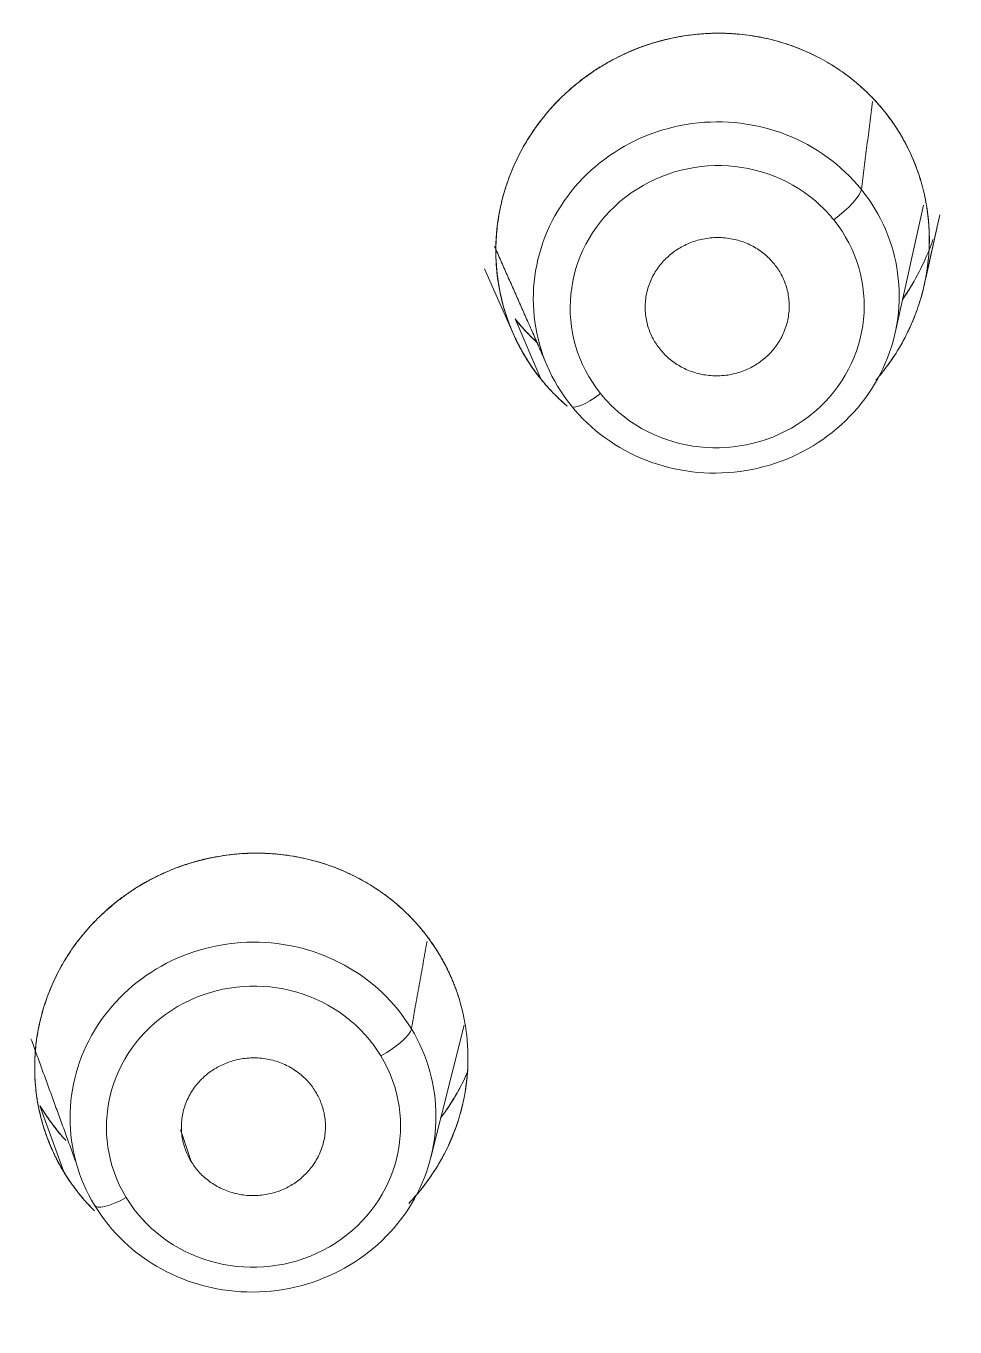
# Model space of a CAD drawing. Extents: x 6453 to 7582, y 0 to 827.
# Drawn here: x 6978.91 to 6986.64, y 502.89 to 513.73 of the extents above; entities that cross this region are included whole.
import ezdxf

# ---------------------------------------------------------------- set-up
doc = ezdxf.new("R2010")
doc.units = 0
doc.header["$LTSCALE"] = 30
doc.header["$MEASUREMENT"] = 0
doc.linetypes.add('HIDDEN2', pattern=[4.7625, 3.175, -1.5875])
doc.layers.add('1', color=7, linetype='CONTINUOUS')
doc.layers.add('2', color=1, linetype='HIDDEN2')

msp = doc.modelspace()

# ---------------------------------------------------------------- linework, layer by layer
at = {"layer": '1', "color": 7, "linetype": 'Continuous', "lineweight": 18}
for p, q in [((6986.144, 511.17), (6986.381, 512.234)), ((6986.387, 511.57), (6986.517, 512.154)), ((6986.399, 511.626), (6986.517, 512.154)), ((6982.724, 511.704), (6982.963, 511.164)), ((6983.193, 510.786), (6982.979, 511.286)), ((6982.979, 511.286), (6983.193, 510.786)), ((6983.193, 510.786), (6982.979, 511.286)), ((6982.979, 511.286), (6983.193, 510.786)), ((6982.963, 511.164), (6982.965, 511.159)), ((6982.276, 504.3), (6982.554, 505.401)), ((6979.22, 504.179), (6979.022, 504.729)), ((6979.22, 504.179), (6979.022, 504.729)), ((6979.022, 504.729), (6979.22, 504.179)), ((6979.022, 504.729), (6979.22, 504.179)), ((6979.08, 504.472), (6979.08, 504.47))]:
    msp.add_line(p, q, dxfattribs=at)
for centre, major_axis, ratio, start_param, end_param in [((6959.952, 496.519), (-59.628, 0), 0.953717, 3.141593, 6.283185), ((6959.952, 496.519), (-59.628, 0), 0.953717, 3.141593, 6.274276), ((6984.654, 511.465), (-1.517, -0.15), 0.959525, 3.701874, 6.843467), ((6984.654, 511.465), (-1.517, -0.15), 0.959525, 0.560281, 3.701874), ((6980.796, 504.636), (-1.522, -0.079), 0.956196, 3.615861, 6.757454), ((6980.796, 504.636), (-1.522, -0.079), 0.956196, 0.474268, 3.615861)]:
    msp.add_ellipse(centre, major_axis=major_axis, ratio=ratio, start_param=start_param, end_param=end_param, dxfattribs=at)
at = {"layer": '1', "color": 7, "linetype": 'Continuous', "lineweight": 13}
for centre, major_axis, ratio, start_param, end_param in [((6984.662, 511.388), (-1.219, -0.12), 0.959525, 3.837423, 6.843467), ((6985.625, 512.196), (0.234, 0.188), 0.238566, 4.55766, 6.040348), ((6984.662, 511.388), (-1.219, -0.12), 0.959525, 3.701874, 3.837423), ((6984.662, 511.388), (-1.219, -0.12), 0.959525, 0.695831, 3.701874), ((6983.682, 510.748), (0.234, 0.188), 0.238566, 3.074972, 4.55766), ((6984.662, 511.388), (-1.219, -0.12), 0.959525, 0.560281, 0.695831), ((6980.8, 504.556), (-1.223, -0.063), 0.956196, 3.75137, 6.757454), ((6981.856, 505.234), (-0.257, -0.155), 0.260419, 1.431887, 2.916366), ((6980.8, 504.556), (-1.223, -0.063), 0.956196, 3.615861, 3.75137), ((6980.8, 504.556), (-1.223, -0.063), 0.956196, 0.609778, 3.615861), ((6979.735, 504.053), (0.257, 0.155), 0.260419, 3.089001, 4.57348), ((6980.8, 504.556), (-1.223, -0.063), 0.956196, 0.474268, 0.609778)]:
    msp.add_ellipse(centre, major_axis=major_axis, ratio=ratio, start_param=start_param, end_param=end_param, dxfattribs=at)
at = {"layer": '1', "color": 7, "linetype": 'Continuous', "lineweight": 18}
for points, knots in [([(6962.419, 439.668), (6962.999, 439.691), (6964.676, 439.78), (6967.443, 440.04), (6970.703, 440.52), (6973.93, 441.172), (6977.115, 441.992), (6980.248, 442.979), (6983.318, 444.129), (6986.318, 445.439), (6989.237, 446.905), (6992.067, 448.523), (6994.799, 450.287), (6997.425, 452.192), (6999.937, 454.232), (7002.327, 456.402), (7004.588, 458.694), (7006.713, 461.101), (7008.695, 463.617), (7010.529, 466.233), (7012.208, 468.942), (7013.729, 471.735), (7015.085, 474.604), (7016.274, 477.54), (7017.291, 480.534), (7018.133, 483.576), (7018.799, 486.659), (7019.284, 489.772), (7019.59, 492.905), (7019.713, 496.05), (7019.655, 499.196), (7019.414, 502.335), (7018.993, 505.456), (7018.391, 508.55), (7017.612, 511.608), (7016.657, 514.62), (7015.53, 517.578), (7014.233, 520.471), (7012.77, 523.292), (7011.147, 526.031), (7009.368, 528.681), (7007.439, 531.234), (7005.364, 533.681), (7003.152, 536.015), (7000.807, 538.229), (6998.339, 540.316), (6995.753, 542.27), (6993.058, 544.085), (6990.263, 545.755), (6987.375, 547.276), (6984.403, 548.643), (6981.357, 549.85), (6978.245, 550.896), (6975.078, 551.776), (6971.865, 552.489), (6968.616, 553.031), (6965.34, 553.401), (6962.047, 553.598), (6958.749, 553.622), (6955.453, 553.471), (6952.172, 553.148), (6948.914, 552.652), (6945.69, 551.986), (6942.51, 551.151), (6939.382, 550.149), (6936.317, 548.985), (6933.324, 547.661), (6930.413, 546.181), (6927.591, 544.551), (6924.868, 542.774), (6922.252, 540.857), (6919.75, 538.805), (6917.371, 536.624), (6915.122, 534.322), (6913.01, 531.904), (6911.04, 529.379), (6909.22, 526.755), (6907.554, 524.038), (6906.048, 521.238), (6904.706, 518.363), (6903.532, 515.422), (6902.531, 512.423), (6901.704, 509.377), (6901.055, 506.291), (6900.585, 503.176), (6900.295, 500.041), (6900.188, 496.896), (6900.263, 493.75), (6900.519, 490.612), (6900.956, 487.493), (6901.573, 484.402), (6902.368, 481.348), (6903.339, 478.34), (6904.481, 475.388), (6905.793, 472.5), (6907.27, 469.686), (6908.907, 466.954), (6910.699, 464.313), (6912.642, 461.769), (6914.729, 459.332), (6916.953, 457.008), (6919.309, 454.805), (6921.788, 452.73), (6924.384, 450.788), (6927.088, 448.985), (6929.892, 447.328), (6932.788, 445.82), (6935.766, 444.468), (6938.818, 443.274), (6941.935, 442.243), (6945.107, 441.377), (6948.323, 440.68), (6951.575, 440.153), (6954.634, 439.822), (6956.606, 439.702), (6957.484, 439.668)], [0, 0, 0, 0, 0.004702, 0.013606, 0.022511, 0.031416, 0.040321, 0.049226, 0.058131, 0.067035, 0.07594, 0.084844, 0.093748, 0.102652, 0.111556, 0.120459, 0.129362, 0.138265, 0.147168, 0.15607, 0.164972, 0.173874, 0.182775, 0.191676, 0.200577, 0.209478, 0.218378, 0.227279, 0.236179, 0.245079, 0.253978, 0.262878, 0.271778, 0.280678, 0.289578, 0.298478, 0.307379, 0.316279, 0.32518, 0.334081, 0.342982, 0.351884, 0.360785, 0.369687, 0.37859, 0.387493, 0.396396, 0.405299, 0.414202, 0.423106, 0.43201, 0.440914, 0.449818, 0.458723, 0.467628, 0.476532, 0.485437, 0.494342, 0.503247, 0.512152, 0.521057, 0.529962, 0.538867, 0.547772, 0.556677, 0.565582, 0.574486, 0.583391, 0.592295, 0.601199, 0.610103, 0.619007, 0.62791, 0.636813, 0.645716, 0.654619, 0.663521, 0.672423, 0.681325, 0.690226, 0.699127, 0.708028, 0.716929, 0.725829, 0.734729, 0.743629, 0.752529, 0.761429, 0.770329, 0.779229, 0.788129, 0.797029, 0.805929, 0.814829, 0.82373, 0.832631, 0.841532, 0.850433, 0.859334, 0.868236, 0.877138, 0.886041, 0.894944, 0.903847, 0.91275, 0.921653, 0.930557, 0.939461, 0.948365, 0.95727, 0.966174, 0.975079, 0.983983, 0.992888, 1, 1, 1, 1]), ([(6995.778, 451.033), (6996.33, 451.416), (6997.748, 452.443), (6999.935, 454.234), (7002.327, 456.401), (7004.588, 458.694), (7006.713, 461.101), (7008.695, 463.617), (7010.529, 466.233), (7012.208, 468.942), (7013.729, 471.735), (7015.085, 474.604), (7016.274, 477.54), (7017.291, 480.534), (7018.133, 483.576), (7018.799, 486.659), (7019.284, 489.772), (7019.59, 492.905), (7019.713, 496.05), (7019.655, 499.196), (7019.414, 502.335), (7018.993, 505.456), (7018.391, 508.55), (7017.612, 511.608), (7016.657, 514.62), (7015.53, 517.578), (7014.233, 520.471), (7012.77, 523.292), (7011.147, 526.031), (7009.368, 528.681), (7007.439, 531.234), (7005.364, 533.681), (7003.152, 536.015), (7000.807, 538.229), (6998.339, 540.316), (6995.753, 542.27), (6993.058, 544.085), (6990.263, 545.755), (6987.375, 547.276), (6984.403, 548.643), (6981.357, 549.85), (6978.245, 550.896), (6975.078, 551.776), (6971.865, 552.489), (6968.616, 553.031), (6965.34, 553.401), (6962.047, 553.598), (6958.749, 553.622), (6955.453, 553.471), (6952.172, 553.148), (6948.914, 552.652), (6945.69, 551.986), (6942.51, 551.151), (6939.382, 550.149), (6936.317, 548.985), (6933.324, 547.661), (6930.413, 546.181), (6927.591, 544.551), (6924.868, 542.774), (6922.252, 540.857), (6919.75, 538.805), (6917.371, 536.624), (6915.122, 534.322), (6913.01, 531.904), (6911.04, 529.379), (6909.22, 526.755), (6907.554, 524.038), (6906.048, 521.238), (6904.706, 518.363), (6903.532, 515.422), (6902.531, 512.423), (6901.704, 509.377), (6901.055, 506.291), (6900.585, 503.176), (6900.295, 500.041), (6900.188, 496.896), (6900.263, 493.75), (6900.519, 490.612), (6900.956, 487.493), (6901.573, 484.402), (6902.368, 481.348), (6903.339, 478.34), (6904.481, 475.388), (6905.793, 472.5), (6907.27, 469.686), (6908.907, 466.954), (6910.699, 464.313), (6912.642, 461.769), (6914.729, 459.332), (6916.954, 457.009), (6919.307, 454.804), (6921.793, 452.736), (6923.685, 451.284), (6924.774, 450.56), (6924.962, 450.437)], [0, 0, 0, 0, 0.006833, 0.017845, 0.028856, 0.039868, 0.050878, 0.061889, 0.072899, 0.083908, 0.094918, 0.105926, 0.116935, 0.127943, 0.138951, 0.149959, 0.160966, 0.171973, 0.18298, 0.193987, 0.204994, 0.216001, 0.227008, 0.238016, 0.249023, 0.26003, 0.271038, 0.282046, 0.293055, 0.304063, 0.315072, 0.326082, 0.337091, 0.348102, 0.359112, 0.370123, 0.381134, 0.392146, 0.403157, 0.414169, 0.425182, 0.436194, 0.447207, 0.45822, 0.469233, 0.480246, 0.491259, 0.502272, 0.513286, 0.524299, 0.535313, 0.546326, 0.557339, 0.568352, 0.579365, 0.590378, 0.601391, 0.612403, 0.623416, 0.634428, 0.645439, 0.656451, 0.667462, 0.678472, 0.689483, 0.700493, 0.711502, 0.722512, 0.73352, 0.744529, 0.755537, 0.766545, 0.777553, 0.78856, 0.799567, 0.810574, 0.821581, 0.832588, 0.843595, 0.854602, 0.865609, 0.876617, 0.887624, 0.898632, 0.90964, 0.920649, 0.931657, 0.942666, 0.953676, 0.964686, 0.975696, 0.986706, 0.997717, 1, 1, 1, 1]), ([(6986.054, 513.017), (6986.049, 513.022), (6986.04, 513.033), (6986.027, 513.05), (6986.013, 513.066), (6985.999, 513.082), (6985.985, 513.098), (6985.97, 513.113), (6985.955, 513.129), (6985.94, 513.144), (6985.925, 513.159), (6985.91, 513.175), (6985.894, 513.189), (6985.878, 513.204), (6985.862, 513.219), (6985.846, 513.233), (6985.829, 513.247), (6985.796, 513.276), (6985.744, 513.316), (6985.672, 513.367), (6985.597, 513.415), (6985.498, 513.471), (6985.369, 513.532), (6985.206, 513.591), (6985.033, 513.634), (6984.833, 513.664), (6984.59, 513.672), (6984.306, 513.639), (6984.054, 513.566), (6983.882, 513.492), (6983.785, 513.442), (6983.702, 513.395), (6983.608, 513.335), (6983.498, 513.253), (6983.375, 513.147), (6983.243, 513.008), (6983.131, 512.859), (6983.036, 512.704), (6982.96, 512.55), (6982.897, 512.379), (6982.854, 512.215), (6982.827, 512.051), (6982.815, 511.881), (6982.822, 511.707), (6982.845, 511.538), (6982.877, 511.402), (6982.911, 511.296), (6982.94, 511.217), (6982.974, 511.139), (6983.005, 511.076), (6983.031, 511.027), (6983.052, 510.99), (6983.074, 510.955), (6983.096, 510.92), (6983.119, 510.885), (6983.143, 510.852), (6983.168, 510.819), (6983.185, 510.797), (6983.193, 510.786)], [0, 0, 0, 0, 0.003828, 0.007663, 0.011506, 0.015355, 0.019212, 0.023075, 0.026946, 0.030824, 0.034709, 0.038601, 0.0425, 0.046406, 0.050319, 0.05424, 0.058167, 0.062101, 0.077963, 0.093827, 0.109694, 0.125562, 0.15522, 0.1859, 0.217949, 0.250534, 0.293345, 0.346065, 0.401346, 0.430489, 0.444666, 0.458837, 0.480836, 0.503611, 0.530701, 0.566734, 0.60505, 0.629277, 0.663319, 0.696725, 0.726504, 0.754231, 0.786398, 0.818211, 0.848828, 0.878635, 0.893925, 0.909228, 0.924543, 0.939871, 0.947469, 0.955044, 0.962595, 0.970123, 0.977627, 0.985108, 0.992566, 1, 1, 1, 1]), ([(6983.193, 510.786), (6983.189, 510.792), (6983.18, 510.803), (6983.167, 510.819), (6983.155, 510.836), (6983.143, 510.852), (6983.13, 510.869), (6983.119, 510.886), (6983.107, 510.904), (6983.095, 510.921), (6983.084, 510.938), (6983.073, 510.956), (6983.062, 510.974), (6983.052, 510.992), (6983.041, 511.01), (6983.031, 511.028), (6983.021, 511.046), (6983.001, 511.083), (6982.973, 511.14), (6982.94, 511.217), (6982.911, 511.296), (6982.876, 511.404), (6982.844, 511.542), (6982.821, 511.712), (6982.816, 511.885), (6982.828, 512.059), (6982.857, 512.232), (6982.903, 512.4), (6982.966, 512.564), (6983.045, 512.72), (6983.138, 512.87), (6983.247, 513.01), (6983.369, 513.141), (6983.504, 513.259), (6983.651, 513.365), (6983.807, 513.457), (6983.972, 513.533), (6984.143, 513.593), (6984.318, 513.635), (6984.495, 513.661), (6984.674, 513.67), (6984.851, 513.661), (6985.027, 513.636), (6985.197, 513.593), (6985.363, 513.535), (6985.495, 513.473), (6985.596, 513.415), (6985.67, 513.369), (6985.741, 513.319), (6985.797, 513.275), (6985.839, 513.239), (6985.868, 513.213), (6985.897, 513.187), (6985.924, 513.16), (6985.952, 513.133), (6985.978, 513.105), (6986.004, 513.076), (6986.029, 513.047), (6986.046, 513.027), (6986.054, 513.017)], [0, 0, 0, 0, 0.003772, 0.00754, 0.011305, 0.015069, 0.018831, 0.022593, 0.026354, 0.030116, 0.03388, 0.037645, 0.041412, 0.045183, 0.048957, 0.052736, 0.05652, 0.060309, 0.075587, 0.090827, 0.10607, 0.121356, 0.152267, 0.183168, 0.214305, 0.245748, 0.277119, 0.30842, 0.33946, 0.370694, 0.401841, 0.433236, 0.464762, 0.496355, 0.528002, 0.559981, 0.591744, 0.623549, 0.655069, 0.686707, 0.718036, 0.749487, 0.780758, 0.812008, 0.843217, 0.87445, 0.890102, 0.905738, 0.921391, 0.937094, 0.944115, 0.951121, 0.958116, 0.965102, 0.972082, 0.979058, 0.986035, 0.993015, 1, 1, 1, 1]), ([(6983.193, 510.786), (6983.189, 510.792), (6983.18, 510.803), (6983.167, 510.819), (6983.155, 510.836), (6983.143, 510.852), (6983.13, 510.869), (6983.119, 510.886), (6983.107, 510.904), (6983.095, 510.921), (6983.084, 510.938), (6983.073, 510.956), (6983.062, 510.974), (6983.052, 510.992), (6983.041, 511.01), (6983.031, 511.028), (6983.021, 511.046), (6983.001, 511.083), (6982.973, 511.14), (6982.94, 511.217), (6982.911, 511.296), (6982.876, 511.404), (6982.844, 511.542), (6982.821, 511.712), (6982.816, 511.885), (6982.828, 512.059), (6982.857, 512.232), (6982.903, 512.4), (6982.966, 512.564), (6983.045, 512.72), (6983.138, 512.87), (6983.247, 513.01), (6983.369, 513.141), (6983.504, 513.259), (6983.651, 513.365), (6983.807, 513.457), (6983.972, 513.533), (6984.143, 513.593), (6984.318, 513.635), (6984.495, 513.661), (6984.674, 513.67), (6984.851, 513.661), (6985.027, 513.636), (6985.197, 513.593), (6985.363, 513.535), (6985.495, 513.473), (6985.596, 513.415), (6985.67, 513.369), (6985.741, 513.319), (6985.797, 513.275), (6985.839, 513.239), (6985.868, 513.213), (6985.897, 513.187), (6985.924, 513.16), (6985.952, 513.133), (6985.978, 513.105), (6986.004, 513.076), (6986.029, 513.047), (6986.046, 513.027), (6986.054, 513.017)], [0, 0, 0, 0, 0.003772, 0.00754, 0.011305, 0.015069, 0.018831, 0.022593, 0.026354, 0.030116, 0.03388, 0.037645, 0.041412, 0.045183, 0.048957, 0.052736, 0.05652, 0.060309, 0.075587, 0.090827, 0.10607, 0.121356, 0.152267, 0.183168, 0.214305, 0.245748, 0.277119, 0.30842, 0.33946, 0.370694, 0.401841, 0.433236, 0.464762, 0.496355, 0.528002, 0.559981, 0.591744, 0.623549, 0.655069, 0.686707, 0.718036, 0.749487, 0.780758, 0.812008, 0.843217, 0.87445, 0.890102, 0.905738, 0.921391, 0.937094, 0.944115, 0.951121, 0.958116, 0.965102, 0.972082, 0.979058, 0.986035, 0.993015, 1, 1, 1, 1]), ([(6986.054, 513.017), (6986.049, 513.022), (6986.04, 513.033), (6986.027, 513.05), (6986.013, 513.066), (6985.999, 513.082), (6985.985, 513.098), (6985.97, 513.113), (6985.955, 513.129), (6985.94, 513.144), (6985.925, 513.159), (6985.91, 513.175), (6985.894, 513.189), (6985.878, 513.204), (6985.862, 513.219), (6985.846, 513.233), (6985.829, 513.247), (6985.796, 513.276), (6985.744, 513.316), (6985.672, 513.367), (6985.597, 513.415), (6985.498, 513.471), (6985.369, 513.532), (6985.206, 513.591), (6985.033, 513.634), (6984.862, 513.66), (6984.693, 513.669), (6984.521, 513.664), (6984.335, 513.639), (6984.147, 513.594), (6983.97, 513.532), (6983.839, 513.471), (6983.736, 513.415), (6983.633, 513.352), (6983.513, 513.266), (6983.375, 513.147), (6983.243, 513.008), (6983.131, 512.859), (6983.036, 512.704), (6982.96, 512.55), (6982.897, 512.379), (6982.854, 512.215), (6982.831, 512.074), (6982.82, 511.95), (6982.816, 511.78), (6982.837, 511.552), (6982.892, 511.343), (6982.943, 511.212), (6982.971, 511.146), (6983.002, 511.082), (6983.031, 511.028), (6983.056, 510.984), (6983.077, 510.949), (6983.099, 510.915), (6983.121, 510.882), (6983.145, 510.849), (6983.168, 510.818), (6983.185, 510.797), (6983.193, 510.786)], [0, 0, 0, 0, 0.003828, 0.007663, 0.011506, 0.015355, 0.019211, 0.023075, 0.026946, 0.030823, 0.034708, 0.0386, 0.042499, 0.046405, 0.050318, 0.054239, 0.058166, 0.0621, 0.077962, 0.093826, 0.109692, 0.12556, 0.155217, 0.185896, 0.217945, 0.25053, 0.277666, 0.307388, 0.341575, 0.376474, 0.409325, 0.440047, 0.452788, 0.470999, 0.503689, 0.530778, 0.566811, 0.605126, 0.629353, 0.663394, 0.696799, 0.726578, 0.754304, 0.774035, 0.793671, 0.846482, 0.897344, 0.910305, 0.923258, 0.936202, 0.949138, 0.956475, 0.963788, 0.971078, 0.978344, 0.985586, 0.992805, 1, 1, 1, 1]), ([(6985.984, 510.776), (6986.009, 510.805), (6986.073, 510.884), (6986.155, 511.003), (6986.228, 511.132), (6986.283, 511.246), (6986.334, 511.377), (6986.378, 511.522), (6986.412, 511.691), (6986.43, 511.866), (6986.429, 512.046), (6986.41, 512.22), (6986.381, 512.361), (6986.348, 512.472), (6986.318, 512.557), (6986.284, 512.64), (6986.253, 512.706), (6986.227, 512.756), (6986.207, 512.791), (6986.188, 512.825), (6986.167, 512.858), (6986.146, 512.891), (6986.124, 512.924), (6986.101, 512.955), (6986.078, 512.986), (6986.062, 513.007), (6986.054, 513.017)], [0, 0, 0, 0, 0.046512, 0.123467, 0.175026, 0.226422, 0.277654, 0.347008, 0.412986, 0.488797, 0.563669, 0.635438, 0.705081, 0.742282, 0.77951, 0.816765, 0.854048, 0.870466, 0.886834, 0.903152, 0.919419, 0.935636, 0.951803, 0.967919, 0.983985, 1, 1, 1, 1]), ([(6985.984, 510.776), (6986.009, 510.805), (6986.073, 510.884), (6986.155, 511.003), (6986.228, 511.132), (6986.283, 511.246), (6986.334, 511.377), (6986.378, 511.522), (6986.412, 511.691), (6986.43, 511.866), (6986.429, 512.046), (6986.41, 512.22), (6986.381, 512.361), (6986.348, 512.472), (6986.318, 512.557), (6986.284, 512.64), (6986.253, 512.706), (6986.227, 512.756), (6986.207, 512.791), (6986.188, 512.825), (6986.167, 512.858), (6986.146, 512.891), (6986.124, 512.924), (6986.101, 512.955), (6986.078, 512.986), (6986.062, 513.007), (6986.054, 513.017)], [0, 0, 0, 0, 0.046512, 0.123467, 0.175026, 0.226422, 0.277654, 0.347008, 0.412986, 0.488797, 0.563669, 0.635438, 0.705081, 0.742282, 0.77951, 0.816765, 0.854048, 0.870466, 0.886834, 0.903152, 0.919419, 0.935636, 0.951803, 0.967919, 0.983985, 1, 1, 1, 1]), ([(6986.054, 513.017), (6986.058, 513.011), (6986.067, 513), (6986.08, 512.984), (6986.092, 512.967), (6986.105, 512.95), (6986.117, 512.933), (6986.129, 512.916), (6986.141, 512.899), (6986.152, 512.881), (6986.164, 512.864), (6986.175, 512.846), (6986.186, 512.828), (6986.196, 512.81), (6986.207, 512.792), (6986.217, 512.773), (6986.227, 512.755), (6986.237, 512.736), (6986.257, 512.698), (6986.285, 512.638), (6986.319, 512.555), (6986.348, 512.471), (6986.381, 512.358), (6986.411, 512.213), (6986.43, 512.036), (6986.43, 511.859), (6986.411, 511.683), (6986.375, 511.51), (6986.322, 511.341), (6986.253, 511.177), (6986.166, 511.02), (6986.09, 510.908), (6986.042, 510.847), (6986.032, 510.835)], [0, 0, 0, 0, 0.008969, 0.017932, 0.026888, 0.035839, 0.044787, 0.053731, 0.062674, 0.071616, 0.080559, 0.089503, 0.09845, 0.1074, 0.116356, 0.125317, 0.134285, 0.143262, 0.152247, 0.190259, 0.228203, 0.266165, 0.304231, 0.379964, 0.455661, 0.530611, 0.605539, 0.680097, 0.754618, 0.829599, 0.904165, 0.97962, 1, 1, 1, 1]), ([(6986.054, 513.017), (6986.058, 513.011), (6986.067, 513), (6986.08, 512.984), (6986.092, 512.967), (6986.105, 512.95), (6986.117, 512.933), (6986.129, 512.916), (6986.141, 512.899), (6986.152, 512.881), (6986.164, 512.864), (6986.175, 512.846), (6986.186, 512.828), (6986.196, 512.81), (6986.207, 512.792), (6986.217, 512.773), (6986.227, 512.755), (6986.237, 512.736), (6986.257, 512.698), (6986.285, 512.638), (6986.319, 512.555), (6986.348, 512.471), (6986.381, 512.358), (6986.411, 512.213), (6986.43, 512.036), (6986.43, 511.859), (6986.411, 511.683), (6986.375, 511.51), (6986.322, 511.341), (6986.253, 511.177), (6986.166, 511.02), (6986.09, 510.908), (6986.042, 510.847), (6986.032, 510.835)], [0, 0, 0, 0, 0.008969, 0.017932, 0.026888, 0.035839, 0.044787, 0.053731, 0.062674, 0.071616, 0.080559, 0.089503, 0.09845, 0.1074, 0.116356, 0.125317, 0.134285, 0.143262, 0.152247, 0.190259, 0.228203, 0.266165, 0.304231, 0.379964, 0.455661, 0.530611, 0.605539, 0.680097, 0.754618, 0.829599, 0.904165, 0.97962, 1, 1, 1, 1]), ([(6986.459, 511.947), (6986.439, 511.889), (6986.389, 511.764), (6986.307, 511.605), (6986.244, 511.505), (6986.219, 511.468)], [0, 0, 0, 0, 0.343306, 0.750569, 1, 1, 1, 1]), ([(6986.297, 511.593), (6986.28, 511.563), (6986.251, 511.516), (6986.22, 511.469), (6986.207, 511.451)], [0, 0, 0, 0, 0.606395, 1, 1, 1, 1]), ([(6986.233, 511.489), (6986.253, 511.52), (6986.273, 511.551), (6986.291, 511.583), (6986.292, 511.583)], [0, 0, 0, 0, 0.981786, 1, 1, 1, 1]), ([(6982.979, 511.286), (6982.984, 511.281), (6982.993, 511.269), (6983.007, 511.253), (6983.021, 511.236), (6983.035, 511.22), (6983.049, 511.204), (6983.064, 511.188), (6983.079, 511.172), (6983.094, 511.156), (6983.109, 511.141), (6983.124, 511.125), (6983.139, 511.111), (6983.148, 511.102), (6983.152, 511.098)], [0, 0, 0, 0, 0.084893, 0.169716, 0.254483, 0.339205, 0.423897, 0.50857, 0.593238, 0.677913, 0.762609, 0.847338, 0.932113, 1, 1, 1, 1]), ([(6982.979, 511.286), (6982.984, 511.281), (6982.993, 511.269), (6983.006, 511.253), (6983.02, 511.236), (6983.035, 511.22), (6983.049, 511.204), (6983.064, 511.188), (6983.078, 511.172), (6983.093, 511.157), (6983.108, 511.141), (6983.124, 511.126), (6983.139, 511.111), (6983.154, 511.097), (6983.163, 511.088), (6983.167, 511.085)], [0, 0, 0, 0, 0.078515, 0.156976, 0.235395, 0.313784, 0.392154, 0.470518, 0.548886, 0.627271, 0.705684, 0.784137, 0.862642, 0.94121, 1, 1, 1, 1]), ([(6983.166, 511.085), (6983.163, 511.088), (6983.15, 511.101), (6983.126, 511.124), (6983.095, 511.155), (6983.064, 511.187), (6983.035, 511.219), (6983.007, 511.252), (6982.988, 511.275), (6982.979, 511.286)], [0, 0, 0, 0, 0.04358, 0.203898, 0.363848, 0.523432, 0.682651, 0.841507, 1, 1, 1, 1]), ([(6983.111, 511.139), (6983.103, 511.147), (6983.085, 511.165), (6983.058, 511.194), (6983.031, 511.224), (6983.005, 511.255), (6982.988, 511.276), (6982.979, 511.286)], [0, 0, 0, 0, 0.180543, 0.38625, 0.591395, 0.795978, 1, 1, 1, 1]), ([(6983.413, 510.559), (6983.41, 510.562), (6983.397, 510.574), (6983.375, 510.593), (6983.347, 510.619), (6983.32, 510.646), (6983.293, 510.673), (6983.267, 510.7), (6983.242, 510.728), (6983.217, 510.757), (6983.201, 510.777), (6983.193, 510.786)], [0, 0, 0, 0, 0.042799, 0.162642, 0.282297, 0.40183, 0.521308, 0.640797, 0.760364, 0.880077, 1, 1, 1, 1]), ([(6983.413, 510.559), (6983.41, 510.562), (6983.397, 510.574), (6983.375, 510.593), (6983.347, 510.619), (6983.32, 510.646), (6983.293, 510.673), (6983.267, 510.7), (6983.242, 510.728), (6983.217, 510.757), (6983.201, 510.777), (6983.193, 510.786)], [0, 0, 0, 0, 0.042799, 0.162642, 0.282297, 0.40183, 0.521308, 0.640797, 0.760364, 0.880077, 1, 1, 1, 1]), ([(6983.193, 510.786), (6983.198, 510.781), (6983.206, 510.77), (6983.22, 510.754), (6983.233, 510.738), (6983.247, 510.723), (6983.261, 510.707), (6983.275, 510.692), (6983.29, 510.677), (6983.304, 510.661), (6983.319, 510.646), (6983.334, 510.632), (6983.349, 510.617), (6983.365, 510.603), (6983.38, 510.588), (6983.396, 510.574), (6983.407, 510.565), (6983.413, 510.56), (6983.413, 510.559)], [0, 0, 0, 0, 0.06561, 0.131327, 0.197152, 0.263085, 0.329125, 0.395274, 0.46153, 0.527895, 0.594368, 0.66095, 0.727641, 0.794441, 0.86135, 0.928367, 0.995495, 1, 1, 1, 1]), ([(6983.193, 510.786), (6983.198, 510.781), (6983.206, 510.77), (6983.22, 510.754), (6983.233, 510.738), (6983.247, 510.723), (6983.261, 510.707), (6983.275, 510.692), (6983.29, 510.677), (6983.304, 510.661), (6983.319, 510.646), (6983.334, 510.632), (6983.349, 510.617), (6983.365, 510.603), (6983.38, 510.588), (6983.396, 510.574), (6983.407, 510.565), (6983.413, 510.56), (6983.413, 510.559)], [0, 0, 0, 0, 0.06561, 0.131327, 0.197152, 0.263085, 0.329125, 0.395274, 0.46153, 0.527895, 0.594368, 0.66095, 0.727641, 0.794441, 0.86135, 0.928367, 0.995495, 1, 1, 1, 1]), ([(6982.344, 505.997), (6982.341, 506.003), (6982.333, 506.015), (6982.322, 506.033), (6982.311, 506.051), (6982.299, 506.068), (6982.287, 506.086), (6982.275, 506.103), (6982.262, 506.121), (6982.249, 506.138), (6982.236, 506.155), (6982.223, 506.172), (6982.21, 506.189), (6982.196, 506.205), (6982.182, 506.222), (6982.168, 506.238), (6982.153, 506.254), (6982.124, 506.287), (6982.078, 506.334), (6982.013, 506.394), (6981.946, 506.45), (6981.855, 506.519), (6981.735, 506.595), (6981.582, 506.675), (6981.416, 506.741), (6981.23, 506.794), (6981.014, 506.83), (6980.769, 506.84), (6980.556, 506.819), (6980.392, 506.786), (6980.274, 506.754), (6980.157, 506.714), (6980.048, 506.668), (6979.946, 506.618), (6979.861, 506.57), (6979.779, 506.518), (6979.663, 506.437), (6979.532, 506.325), (6979.412, 506.196), (6979.313, 506.073), (6979.222, 505.937), (6979.138, 505.778), (6979.075, 505.622), (6979.027, 505.465), (6978.993, 505.3), (6978.977, 505.128), (6978.977, 504.96), (6978.991, 504.823), (6979.01, 504.715), (6979.029, 504.633), (6979.051, 504.553), (6979.073, 504.487), (6979.093, 504.436), (6979.109, 504.397), (6979.125, 504.36), (6979.142, 504.323), (6979.16, 504.286), (6979.179, 504.25), (6979.199, 504.214), (6979.213, 504.191), (6979.22, 504.179)], [0, 0, 0, 0, 0.003845, 0.007697, 0.011556, 0.015422, 0.019295, 0.023175, 0.027063, 0.030957, 0.034858, 0.038766, 0.042682, 0.046604, 0.050533, 0.05447, 0.058413, 0.062363, 0.078289, 0.094213, 0.110137, 0.126059, 0.155868, 0.18667, 0.218822, 0.251475, 0.289882, 0.334866, 0.381336, 0.402662, 0.423057, 0.445733, 0.467711, 0.485918, 0.505472, 0.519707, 0.536913, 0.580612, 0.61064, 0.631001, 0.664989, 0.698295, 0.727943, 0.755481, 0.787464, 0.819113, 0.8496, 0.879305, 0.894506, 0.90972, 0.924948, 0.940189, 0.947746, 0.955279, 0.96279, 0.970277, 0.977742, 0.985184, 0.992603, 1, 1, 1, 1]), ([(6979.22, 504.179), (6979.216, 504.185), (6979.209, 504.197), (6979.199, 504.215), (6979.189, 504.233), (6979.179, 504.251), (6979.169, 504.269), (6979.16, 504.287), (6979.151, 504.305), (6979.142, 504.324), (6979.133, 504.342), (6979.125, 504.361), (6979.116, 504.38), (6979.108, 504.399), (6979.1, 504.418), (6979.093, 504.437), (6979.085, 504.456), (6979.071, 504.495), (6979.051, 504.554), (6979.029, 504.634), (6979.01, 504.715), (6978.991, 504.825), (6978.977, 504.965), (6978.977, 505.134), (6978.994, 505.304), (6979.029, 505.472), (6979.08, 505.638), (6979.147, 505.797), (6979.23, 505.95), (6979.327, 506.094), (6979.439, 506.229), (6979.565, 506.353), (6979.702, 506.466), (6979.851, 506.566), (6980.01, 506.652), (6980.176, 506.722), (6980.35, 506.777), (6980.527, 506.814), (6980.707, 506.834), (6980.886, 506.837), (6981.065, 506.822), (6981.239, 506.791), (6981.41, 506.743), (6981.573, 506.678), (6981.73, 506.599), (6981.852, 506.52), (6981.945, 506.451), (6982.011, 506.395), (6982.075, 506.336), (6982.125, 506.285), (6982.162, 506.245), (6982.187, 506.216), (6982.212, 506.186), (6982.236, 506.156), (6982.259, 506.125), (6982.281, 506.094), (6982.303, 506.062), (6982.324, 506.03), (6982.338, 506.008), (6982.344, 505.997)], [0, 0, 0, 0, 0.00375, 0.007497, 0.011241, 0.014984, 0.018725, 0.022466, 0.026206, 0.029948, 0.033691, 0.037436, 0.041183, 0.044934, 0.048689, 0.052449, 0.056214, 0.059985, 0.07518, 0.090335, 0.105492, 0.120693, 0.151618, 0.182337, 0.213192, 0.244519, 0.275772, 0.306977, 0.337873, 0.368999, 0.400039, 0.431412, 0.462916, 0.494525, 0.526173, 0.558174, 0.589993, 0.621944, 0.653642, 0.685475, 0.716939, 0.748531, 0.779883, 0.811264, 0.842591, 0.873945, 0.889657, 0.905356, 0.921073, 0.936841, 0.943887, 0.950921, 0.957943, 0.964957, 0.971965, 0.978971, 0.985977, 0.992986, 1, 1, 1, 1]), ([(6982.344, 505.997), (6982.341, 506.003), (6982.333, 506.015), (6982.322, 506.033), (6982.311, 506.051), (6982.299, 506.068), (6982.287, 506.086), (6982.275, 506.103), (6982.262, 506.121), (6982.249, 506.138), (6982.236, 506.155), (6982.223, 506.172), (6982.21, 506.189), (6982.196, 506.205), (6982.182, 506.222), (6982.168, 506.238), (6982.153, 506.254), (6982.124, 506.287), (6982.078, 506.334), (6982.013, 506.394), (6981.946, 506.45), (6981.855, 506.519), (6981.735, 506.595), (6981.582, 506.675), (6981.416, 506.741), (6981.25, 506.788), (6981.085, 506.819), (6980.913, 506.836), (6980.725, 506.836), (6980.531, 506.815), (6980.348, 506.776), (6980.213, 506.734), (6980.107, 506.693), (6980.027, 506.658), (6979.937, 506.613), (6979.857, 506.568), (6979.779, 506.518), (6979.663, 506.437), (6979.532, 506.325), (6979.412, 506.196), (6979.313, 506.073), (6979.222, 505.937), (6979.138, 505.778), (6979.075, 505.622), (6979.023, 505.451), (6978.986, 505.258), (6978.975, 505.075), (6978.981, 504.928), (6978.992, 504.816), (6979.012, 504.704), (6979.033, 504.616), (6979.052, 504.553), (6979.065, 504.514), (6979.078, 504.475), (6979.093, 504.436), (6979.108, 504.398), (6979.125, 504.36), (6979.142, 504.323), (6979.16, 504.286), (6979.179, 504.25), (6979.199, 504.214), (6979.213, 504.191), (6979.22, 504.179)], [0, 0, 0, 0, 0.003845, 0.007697, 0.011556, 0.015422, 0.019295, 0.023175, 0.027062, 0.030956, 0.034857, 0.038765, 0.042681, 0.046603, 0.050532, 0.054468, 0.058411, 0.062362, 0.078287, 0.094211, 0.110134, 0.126056, 0.155865, 0.186666, 0.218816, 0.251469, 0.278547, 0.308351, 0.342832, 0.378056, 0.411006, 0.441826, 0.452356, 0.47134, 0.487879, 0.505495, 0.51973, 0.536936, 0.580633, 0.610661, 0.631022, 0.665009, 0.698313, 0.727961, 0.755498, 0.795304, 0.834483, 0.855256, 0.875643, 0.896493, 0.917404, 0.925005, 0.932586, 0.94015, 0.947695, 0.955222, 0.96273, 0.970221, 0.977693, 0.985147, 0.992582, 1, 1, 1, 1]), ([(6979.22, 504.179), (6979.216, 504.185), (6979.209, 504.197), (6979.199, 504.215), (6979.189, 504.233), (6979.179, 504.251), (6979.169, 504.269), (6979.16, 504.287), (6979.151, 504.305), (6979.142, 504.324), (6979.133, 504.342), (6979.125, 504.361), (6979.116, 504.38), (6979.108, 504.399), (6979.1, 504.418), (6979.093, 504.437), (6979.085, 504.456), (6979.071, 504.495), (6979.051, 504.554), (6979.029, 504.634), (6979.01, 504.715), (6978.991, 504.825), (6978.977, 504.965), (6978.977, 505.134), (6978.994, 505.304), (6979.029, 505.472), (6979.08, 505.638), (6979.147, 505.797), (6979.23, 505.95), (6979.327, 506.094), (6979.439, 506.229), (6979.565, 506.353), (6979.702, 506.466), (6979.851, 506.566), (6980.01, 506.652), (6980.176, 506.722), (6980.35, 506.777), (6980.527, 506.814), (6980.707, 506.834), (6980.886, 506.837), (6981.065, 506.822), (6981.239, 506.791), (6981.41, 506.743), (6981.573, 506.678), (6981.73, 506.599), (6981.852, 506.52), (6981.945, 506.451), (6982.011, 506.395), (6982.075, 506.336), (6982.125, 506.285), (6982.162, 506.245), (6982.187, 506.216), (6982.212, 506.186), (6982.236, 506.156), (6982.259, 506.125), (6982.281, 506.094), (6982.303, 506.062), (6982.324, 506.03), (6982.338, 506.008), (6982.344, 505.997)], [0, 0, 0, 0, 0.00375, 0.007497, 0.011241, 0.014984, 0.018725, 0.022466, 0.026206, 0.029948, 0.033691, 0.037436, 0.041183, 0.044934, 0.048689, 0.052449, 0.056214, 0.059985, 0.07518, 0.090335, 0.105492, 0.120693, 0.151618, 0.182337, 0.213192, 0.244519, 0.275772, 0.306977, 0.337873, 0.368999, 0.400039, 0.431412, 0.462916, 0.494525, 0.526173, 0.558174, 0.589993, 0.621944, 0.653642, 0.685475, 0.716939, 0.748531, 0.779883, 0.811264, 0.842591, 0.873945, 0.889657, 0.905356, 0.921073, 0.936841, 0.943887, 0.950921, 0.957943, 0.964957, 0.971965, 0.978971, 0.985977, 0.992986, 1, 1, 1, 1]), ([(6982.344, 505.997), (6982.348, 505.991), (6982.355, 505.979), (6982.366, 505.961), (6982.376, 505.943), (6982.386, 505.924), (6982.396, 505.906), (6982.406, 505.887), (6982.415, 505.869), (6982.424, 505.85), (6982.433, 505.831), (6982.441, 505.812), (6982.45, 505.793), (6982.458, 505.773), (6982.466, 505.754), (6982.474, 505.735), (6982.481, 505.715), (6982.488, 505.695), (6982.503, 505.654), (6982.523, 505.591), (6982.545, 505.505), (6982.562, 505.418), (6982.579, 505.302), (6982.589, 505.154), (6982.583, 504.977), (6982.558, 504.803), (6982.516, 504.632), (6982.456, 504.466), (6982.38, 504.306), (6982.288, 504.154), (6982.191, 504.024), (6982.123, 503.948), (6982.094, 503.917)], [0, 0, 0, 0, 0.009384, 0.018762, 0.028133, 0.037499, 0.046861, 0.05622, 0.065578, 0.074934, 0.084291, 0.09365, 0.103011, 0.112376, 0.121746, 0.131122, 0.140504, 0.149895, 0.159295, 0.199038, 0.238706, 0.278385, 0.318163, 0.397271, 0.476297, 0.554534, 0.632663, 0.710463, 0.788158, 0.866481, 0.944218, 1, 1, 1, 1]), ([(6982.344, 505.997), (6982.348, 505.991), (6982.355, 505.979), (6982.366, 505.961), (6982.376, 505.943), (6982.386, 505.924), (6982.396, 505.906), (6982.406, 505.887), (6982.415, 505.869), (6982.424, 505.85), (6982.433, 505.831), (6982.441, 505.812), (6982.45, 505.793), (6982.458, 505.773), (6982.466, 505.754), (6982.474, 505.735), (6982.481, 505.715), (6982.488, 505.695), (6982.503, 505.654), (6982.523, 505.591), (6982.545, 505.505), (6982.562, 505.418), (6982.579, 505.302), (6982.589, 505.154), (6982.583, 504.977), (6982.558, 504.803), (6982.516, 504.632), (6982.456, 504.466), (6982.38, 504.306), (6982.288, 504.154), (6982.191, 504.024), (6982.123, 503.948), (6982.094, 503.917)], [0, 0, 0, 0, 0.009384, 0.018762, 0.028133, 0.037499, 0.046861, 0.05622, 0.065578, 0.074934, 0.084291, 0.09365, 0.103011, 0.112376, 0.121746, 0.131122, 0.140504, 0.149895, 0.159295, 0.199038, 0.238706, 0.278385, 0.318163, 0.397271, 0.476297, 0.554534, 0.632663, 0.710463, 0.788158, 0.866481, 0.944218, 1, 1, 1, 1]), ([(6982.104, 503.928), (6982.13, 503.956), (6982.183, 504.016), (6982.257, 504.112), (6982.327, 504.217), (6982.397, 504.339), (6982.461, 504.477), (6982.518, 504.639), (6982.56, 504.809), (6982.584, 504.987), (6982.589, 505.161), (6982.579, 505.305), (6982.562, 505.419), (6982.544, 505.507), (6982.522, 505.594), (6982.5, 505.664), (6982.481, 505.717), (6982.466, 505.753), (6982.451, 505.79), (6982.435, 505.825), (6982.419, 505.861), (6982.401, 505.896), (6982.383, 505.93), (6982.364, 505.964), (6982.351, 505.986), (6982.344, 505.997)], [0, 0, 0, 0, 0.049482, 0.105156, 0.160714, 0.216154, 0.291368, 0.363135, 0.445198, 0.526326, 0.604143, 0.679729, 0.720107, 0.760523, 0.800976, 0.841467, 0.859298, 0.877076, 0.894799, 0.912468, 0.930083, 0.947644, 0.96515, 0.982602, 1, 1, 1, 1]), ([(6982.104, 503.928), (6982.13, 503.956), (6982.183, 504.016), (6982.257, 504.112), (6982.327, 504.217), (6982.397, 504.339), (6982.461, 504.477), (6982.518, 504.639), (6982.56, 504.809), (6982.584, 504.987), (6982.589, 505.161), (6982.579, 505.305), (6982.562, 505.419), (6982.544, 505.507), (6982.522, 505.594), (6982.5, 505.664), (6982.481, 505.717), (6982.466, 505.753), (6982.451, 505.79), (6982.435, 505.825), (6982.419, 505.861), (6982.401, 505.896), (6982.383, 505.93), (6982.364, 505.964), (6982.351, 505.986), (6982.344, 505.997)], [0, 0, 0, 0, 0.049482, 0.105156, 0.160714, 0.216154, 0.291368, 0.363135, 0.445198, 0.526326, 0.604143, 0.679729, 0.720107, 0.760523, 0.800976, 0.841467, 0.859298, 0.877076, 0.894799, 0.912468, 0.930083, 0.947644, 0.96515, 0.982602, 1, 1, 1, 1]), ([(6982.583, 505.012), (6982.563, 504.966), (6982.509, 504.854), (6982.431, 504.727), (6982.374, 504.648), (6982.359, 504.628)], [0, 0, 0, 0, 0.339701, 0.83809, 1, 1, 1, 1]), ([(6982.402, 504.687), (6982.402, 504.687), (6982.44, 504.743), (6982.506, 504.849), (6982.561, 504.961), (6982.584, 505.012)], [0, 0, 0, 0, 0.000002, 0.545904, 1, 1, 1, 1]), ([(6979.022, 504.729), (6979.026, 504.722), (6979.034, 504.71), (6979.046, 504.69), (6979.059, 504.672), (6979.071, 504.653), (6979.084, 504.634), (6979.097, 504.616), (6979.11, 504.597), (6979.123, 504.579), (6979.137, 504.561), (6979.151, 504.543), (6979.165, 504.526), (6979.179, 504.508), (6979.194, 504.491), (6979.204, 504.479), (6979.209, 504.473), (6979.209, 504.472)], [0, 0, 0, 0, 0.07124, 0.142411, 0.213527, 0.2846, 0.355642, 0.426667, 0.497686, 0.568712, 0.639759, 0.710838, 0.781963, 0.853145, 0.924397, 0.995732, 1, 1, 1, 1]), ([(6979.022, 504.729), (6979.026, 504.723), (6979.034, 504.711), (6979.045, 504.693), (6979.056, 504.675), (6979.068, 504.657), (6979.08, 504.639), (6979.092, 504.622), (6979.104, 504.605), (6979.117, 504.588), (6979.13, 504.571), (6979.142, 504.554), (6979.155, 504.537), (6979.169, 504.52), (6979.182, 504.504), (6979.196, 504.488), (6979.21, 504.472), (6979.223, 504.456), (6979.233, 504.446), (6979.237, 504.441)], [0, 0, 0, 0, 0.059413, 0.118722, 0.177935, 0.237062, 0.296112, 0.355094, 0.414018, 0.472891, 0.531725, 0.590527, 0.649308, 0.708077, 0.766842, 0.825613, 0.8844, 0.943211, 1, 1, 1, 1]), ([(6979.209, 504.472), (6979.201, 504.482), (6979.184, 504.502), (6979.159, 504.532), (6979.135, 504.564), (6979.111, 504.596), (6979.087, 504.629), (6979.065, 504.662), (6979.043, 504.695), (6979.029, 504.718), (6979.022, 504.729)], [0, 0, 0, 0, 0.117718, 0.244779, 0.371499, 0.497878, 0.623917, 0.749617, 0.874978, 1, 1, 1, 1]), ([(6979.235, 504.443), (6979.232, 504.446), (6979.219, 504.461), (6979.197, 504.486), (6979.169, 504.52), (6979.142, 504.554), (6979.117, 504.588), (6979.092, 504.623), (6979.068, 504.658), (6979.045, 504.693), (6979.03, 504.717), (6979.022, 504.729)], [0, 0, 0, 0, 0.040872, 0.162716, 0.284, 0.404726, 0.524893, 0.644504, 0.763558, 0.882057, 1, 1, 1, 1]), ([(6982.412, 504.703), (6982.42, 504.714), (6982.44, 504.744), (6982.459, 504.774), (6982.47, 504.794)], [0, 0, 0, 0, 0.378642, 1, 1, 1, 1]), ([(6982.47, 504.794), (6982.462, 504.781), (6982.444, 504.75), (6982.424, 504.72), (6982.412, 504.703)], [0, 0, 0, 0, 0.42292, 1, 1, 1, 1]), ([(6979.475, 503.855), (6979.457, 503.873), (6979.431, 503.9), (6979.397, 503.938), (6979.372, 503.966), (6979.349, 503.995), (6979.325, 504.025), (6979.303, 504.055), (6979.281, 504.085), (6979.26, 504.116), (6979.239, 504.147), (6979.226, 504.169), (6979.22, 504.179)], [0, 0, 0, 0, 0.184489, 0.275443, 0.366189, 0.456779, 0.547267, 0.637704, 0.728143, 0.818637, 0.909238, 1, 1, 1, 1]), ([(6979.475, 503.855), (6979.457, 503.873), (6979.431, 503.9), (6979.397, 503.938), (6979.372, 503.966), (6979.349, 503.995), (6979.325, 504.025), (6979.303, 504.055), (6979.281, 504.085), (6979.26, 504.116), (6979.239, 504.147), (6979.226, 504.169), (6979.22, 504.179)], [0, 0, 0, 0, 0.184489, 0.275443, 0.366189, 0.456779, 0.547267, 0.637704, 0.728143, 0.818637, 0.909238, 1, 1, 1, 1]), ([(6979.22, 504.179), (6979.223, 504.174), (6979.231, 504.162), (6979.242, 504.144), (6979.253, 504.127), (6979.264, 504.11), (6979.276, 504.093), (6979.288, 504.076), (6979.3, 504.059), (6979.312, 504.043), (6979.325, 504.026), (6979.337, 504.009), (6979.351, 503.993), (6979.364, 503.977), (6979.377, 503.961), (6979.391, 503.945), (6979.405, 503.929), (6979.433, 503.898), (6979.457, 503.873), (6979.476, 503.854)], [0, 0, 0, 0, 0.049476, 0.099033, 0.148671, 0.19839, 0.24819, 0.298072, 0.348035, 0.398079, 0.448205, 0.498412, 0.548701, 0.599072, 0.649525, 0.700059, 0.750675, 0.801374, 1, 1, 1, 1]), ([(6979.22, 504.179), (6979.223, 504.174), (6979.231, 504.162), (6979.242, 504.144), (6979.253, 504.127), (6979.264, 504.11), (6979.276, 504.093), (6979.288, 504.076), (6979.3, 504.059), (6979.312, 504.043), (6979.325, 504.026), (6979.337, 504.009), (6979.351, 503.993), (6979.364, 503.977), (6979.377, 503.961), (6979.391, 503.945), (6979.405, 503.929), (6979.433, 503.898), (6979.457, 503.873), (6979.476, 503.854)], [0, 0, 0, 0, 0.049476, 0.099033, 0.148671, 0.19839, 0.24819, 0.298072, 0.348035, 0.398079, 0.448205, 0.498412, 0.548701, 0.599072, 0.649525, 0.700059, 0.750675, 0.801374, 1, 1, 1, 1])]:
    msp.add_open_spline(points, degree=3, knots=knots, dxfattribs=at)
for points, weights, knots in [([(7019.58, 496.519), (7019.58, 553.388), (6959.952, 553.388), (6900.323, 553.388), (6900.323, 496.519)], [1, 0.707106781187, 1, 0.707106781187, 1], [0, 0, 0, 0.5, 0.5, 1, 1, 1]), ([(7019.58, 496.519), (7019.58, 553.388), (6959.952, 553.388), (6900.852, 553.388), (6900.326, 497.026)], [1, 0.707106781187, 1, 0.708948655878, 0.996339416072], [0, 0, 0, 0.501577, 0.501577, 1, 1, 1]), ([(6984.186, 511.034), (6983.821, 511.488), (6984.297, 511.842), (6984.772, 512.197), (6985.138, 511.743)], [1, 0.707106781183, 1, 0.707106781183, 1], [0, 0, 0, 0.5, 0.5, 1, 1, 1]), ([(6985.138, 511.743), (6985.503, 511.289), (6985.027, 510.934), (6984.551, 510.58), (6984.186, 511.034)], [1, 0.707106781191, 1, 0.707106781191, 1], [0, 0, 0, 0.5, 0.5, 1, 1, 1]), ([(6980.28, 504.267), (6979.98, 504.762), (6980.5, 505.051), (6981.019, 505.341), (6981.319, 504.845)], [1, 0.707106781192, 1, 0.707106781192, 1], [0, 0, 0, 0.5, 0.5, 1, 1, 1]), ([(6981.319, 504.845), (6981.619, 504.35), (6981.1, 504.06), (6980.58, 503.771), (6980.28, 504.267)], [1, 0.707106781184, 1, 0.707106781184, 1], [0, 0, 0, 0.5, 0.5, 1, 1, 1])]:
    msp.add_rational_spline(points, weights, degree=2, knots=knots, dxfattribs=at)
at = {"layer": '1', "color": 7, "linetype": 'Continuous', "lineweight": 13}
for points, degree in [([(6985.863, 512.365), (6985.956, 513.098)], 1), ([(6982.115, 505.371), (6982.246, 506.103)], 1), ([(6980.28, 504.267), (6980.251, 504.355), (6980.222, 504.443), (6980.193, 504.531)], 3)]:
    msp.add_open_spline(points, degree=degree, dxfattribs=at)
at = {"layer": '1', "color": 7, "linetype": 'Continuous', "lineweight": 18}
for points, degree in [([(6982.808, 511.89), (6983.225, 510.946)], 1), ([(6986.224, 511.476), (6986.252, 511.517), (6986.278, 511.559), (6986.303, 511.602)], 3), ([(6978.947, 505.288), (6979.322, 504.258)], 1)]:
    msp.add_open_spline(points, degree=degree, dxfattribs=at)
at = {"layer": '2', "color": 7, "linetype": 'Continuous', "lineweight": 18}
for end_param in [4.712389, 4.289418]:
    msp.add_ellipse((6959.952, 496.914), major_axis=(-59.996, 0), ratio=0.953717, start_param=2.930106, end_param=end_param, dxfattribs=at)
for points, knots in [([(7019.789, 500.995), (7019.718, 501.986), (7019.513, 504.043), (7019.018, 507.152), (7018.329, 510.314), (7017.454, 513.44), (7016.398, 516.52), (7015.16, 519.545), (7013.745, 522.505), (7012.154, 525.39), (7010.391, 528.193), (7008.457, 530.906), (7006.349, 533.529), (7004.151, 535.962), (7001.889, 538.202), (6999.595, 540.249), (6997.195, 542.177), (6994.696, 543.98), (6992.106, 545.655), (6989.431, 547.196), (6986.682, 548.598), (6983.867, 549.859), (6980.999, 550.975), (6978.091, 551.941), (6975.163, 552.756), (6972.251, 553.415), (6969.403, 553.918), (6966.881, 554.246), (6964.652, 554.45), (6962.432, 554.583), (6960.861, 554.617), (6959.952, 554.617)], [0, 0, 0, 0, 0.034187, 0.071218, 0.108335, 0.145544, 0.182846, 0.220249, 0.257758, 0.295383, 0.333134, 0.371027, 0.409194, 0.447875, 0.482652, 0.517432, 0.552208, 0.586973, 0.621721, 0.656439, 0.691114, 0.725722, 0.760226, 0.794566, 0.82863, 0.862183, 0.894634, 0.925537, 0.947362, 0.969579, 1, 1, 1, 1]), ([(7018.494, 509.491), (7018.431, 509.763), (7018.113, 511.085), (7017.454, 513.44), (7016.398, 516.52), (7015.16, 519.545), (7013.745, 522.505), (7012.154, 525.39), (7010.391, 528.193), (7008.457, 530.906), (7006.349, 533.529), (7004.151, 535.962), (7001.889, 538.202), (6999.595, 540.249), (6997.195, 542.177), (6994.696, 543.98), (6992.106, 545.655), (6989.431, 547.196), (6986.682, 548.598), (6983.867, 549.859), (6980.999, 550.975), (6978.091, 551.941), (6975.163, 552.756), (6972.251, 553.415), (6969.403, 553.918), (6966.881, 554.246), (6964.652, 554.45), (6962.432, 554.583), (6960.861, 554.617), (6959.952, 554.617)], [0, 0, 0, 0, 0.010647, 0.051932, 0.093322, 0.134822, 0.17644, 0.218187, 0.260075, 0.302119, 0.344467, 0.387386, 0.425973, 0.464563, 0.503149, 0.541723, 0.580278, 0.6188, 0.657273, 0.695672, 0.733957, 0.77206, 0.809856, 0.847084, 0.883091, 0.917379, 0.941595, 0.966247, 1, 1, 1, 1])]:
    msp.add_open_spline(points, degree=3, knots=knots, dxfattribs=at)
for points, weights, knots in [([(7019.501, 500.826), (7016.991, 534.77), (6984.455, 548.738), (6983.009, 549.359), (6981.53, 549.906), (6927.32, 569.95), (6904.88, 518.796), (6901.202, 510.411), (6900.444, 501.351)], [0.925008169637, 0.825553196241, 1, 0.999647191397, 1, 0.716378052159, 1, 0.939059780537, 0.904307311186], [0, 0, 0, 0.343999, 0.343999, 0.358407, 0.358407, 0.886526, 0.886526, 1, 1, 1]), ([(6981.53, 549.906), (6927.32, 569.95), (6904.88, 518.796), (6901.688, 511.52), (6900.691, 503.69)], [1, 0.716378052159, 1, 0.946687935418, 0.913417875706], [0, 0, 0, 0.841773, 0.841773, 1, 1, 1])]:
    msp.add_rational_spline(points, weights, degree=2, knots=knots, dxfattribs=at)
msp.add_rational_spline([(7018.327, 508.734), (7012.006, 536.911), (6984.455, 548.738)], [0.90378125968, 0.84822794332, 1], degree=2, dxfattribs=at)

doc.saveas('drawing.dxf')
